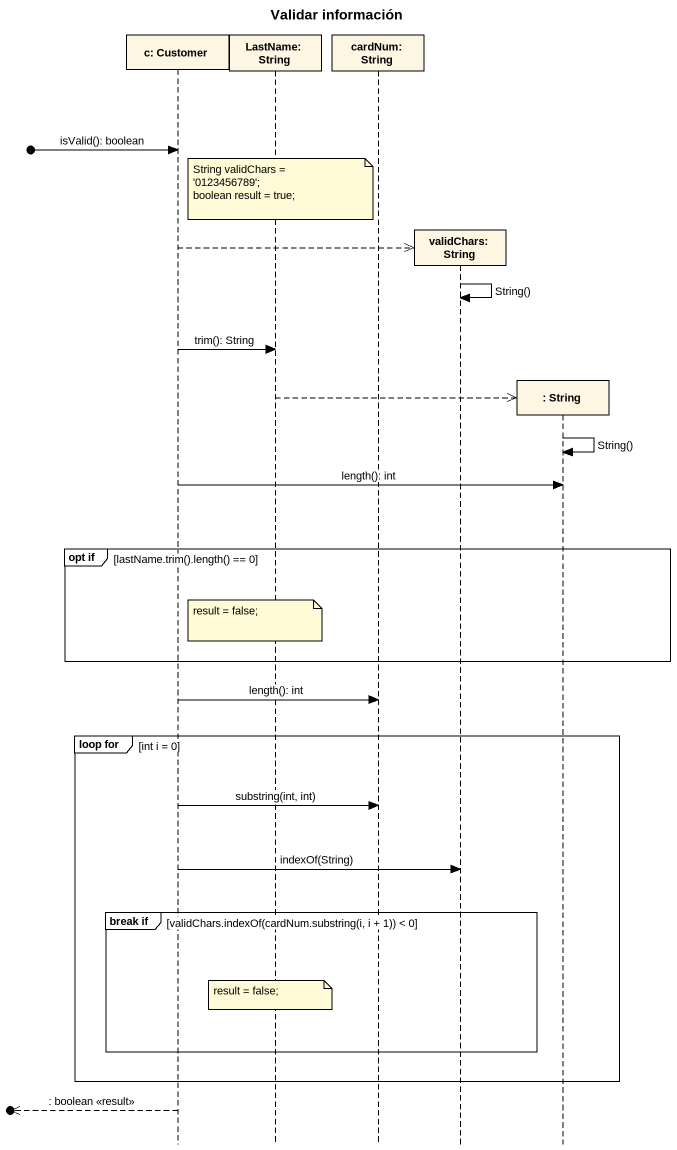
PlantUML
@startuml
title Validar información
hide footbox
participant "c: Customer" as c_Customer
participant "LastName: String" as LastName_String
participant "cardNum: String" as cardNum_String
participant "validChars: String" as validChars_String
participant ": String" as String

[o-> c_Customer : isValid(): boolean
note over LastName_String
  String validChars = '0123456789';
  boolean result = true;
end note
c_Customer -->> validChars_String **
validChars_String -> validChars_String : String()
c_Customer -> LastName_String : trim(): String
LastName_String -->> String **
String -> String : String()
c_Customer -> String : length(): int
group opt if [lastName.trim().length() == 0]
  note over LastName_String : result = false;
end
c_Customer -> cardNum_String : length(): int
group loop for [int i = 0]
  c_Customer -> cardNum_String : substring(int, int)
  c_Customer -> validChars_String : indexOf(String)
  group break if [validChars.indexOf(cardNum.substring(i, i + 1)) < 0]
    note over LastName_String : result = false;
  end
end
[o<<-- c_Customer : : boolean <<result>>
@enduml
